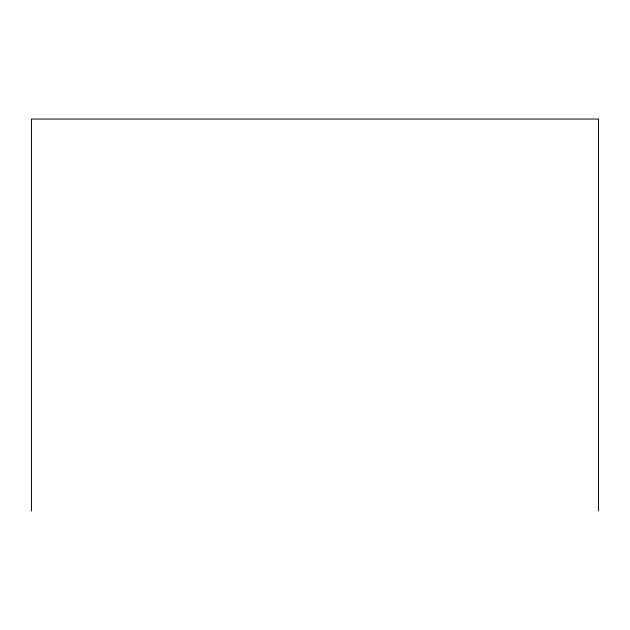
<?xml version="1.0" encoding="UTF-8"?>
<svg xmlns="http://www.w3.org/2000/svg" width="630" height="630" viewBox="0 0 630 630"><rect width="100%" height="100%" fill="white"/><g stroke="black" fill="none" stroke-linecap="round" stroke-linejoin="round"><path stroke-width="0.94" d="M598.5 510.954L598.5 119.046L31.5 119.046L31.5 510.954"/></g></svg>
